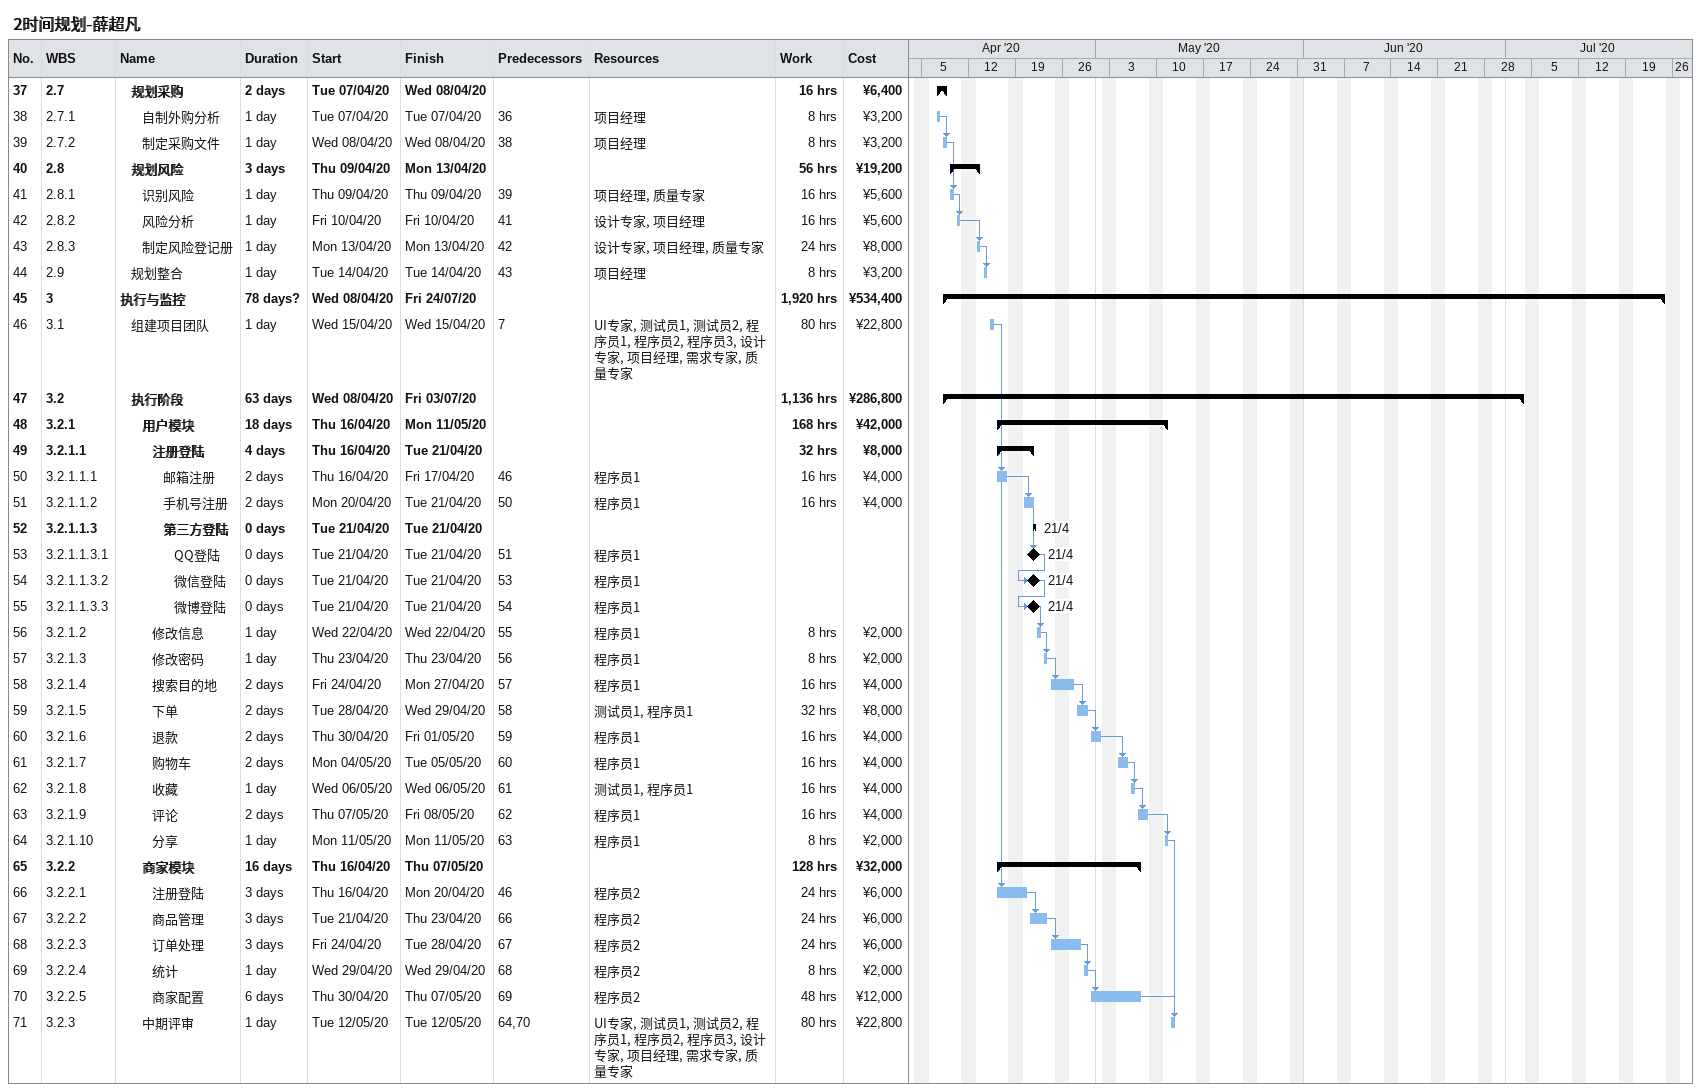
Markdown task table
2时间规划-薛超凡

| ID | WBS | Task | Duration | Start | Finish | Predecessors | Resources | Work (h) | Cost (¥) |
|---|---|---|---|---|---|---|---|---|---|
| 37 | 2.7 | **规划采购** | 2d | 2020-04-07 | 2020-04-08 |  |  | 16 | 6400 |
| 38 | 2.7.1 | 自制外购分析 | 1d | 2020-04-07 | 2020-04-07 | 36 | 项目经理 | 8 | 3200 |
| 39 | 2.7.2 | 制定采购文件 | 1d | 2020-04-08 | 2020-04-08 | 38 | 项目经理 | 8 | 3200 |
| 40 | 2.8 | **规划风险** | 3d | 2020-04-09 | 2020-04-13 |  |  | 56 | 19200 |
| 41 | 2.8.1 | 识别风险 | 1d | 2020-04-09 | 2020-04-09 | 39 | 项目经理, 质量专家 | 16 | 5600 |
| 42 | 2.8.2 | 风险分析 | 1d | 2020-04-10 | 2020-04-10 | 41 | 设计专家, 项目经理 | 16 | 5600 |
| 43 | 2.8.3 | 制定风险登记册 | 1d | 2020-04-13 | 2020-04-13 | 42 | 设计专家, 项目经理, 质量专家 | 24 | 8000 |
| 44 | 2.9 | 规划整合 | 1d | 2020-04-14 | 2020-04-14 | 43 | 项目经理 | 8 | 3200 |
| 45 | 3 | **执行与监控** | 78d? | 2020-04-08 | 2020-07-24 |  |  | 1920 | 534400 |
| 46 | 3.1 | 组建项目团队 | 1d | 2020-04-15 | 2020-04-15 | 7 | UI专家, 测试员1, 测试员2, 程序员1, 程序员2, 程序员3, 设计专家, 项目经理, 需求专家, 质量专家 | 80 | 22800 |
| 47 | 3.2 | **执行阶段** | 63d | 2020-04-08 | 2020-07-03 |  |  | 1136 | 286800 |
| 48 | 3.2.1 | **用户模块** | 18d | 2020-04-16 | 2020-05-11 |  |  | 168 | 42000 |
| 49 | 3.2.1.1 | **注册登陆** | 4d | 2020-04-16 | 2020-04-21 |  |  | 32 | 8000 |
| 50 | 3.2.1.1.1 | 邮箱注册 | 2d | 2020-04-16 | 2020-04-17 | 46 | 程序员1 | 16 | 4000 |
| 51 | 3.2.1.1.2 | 手机号注册 | 2d | 2020-04-20 | 2020-04-21 | 50 | 程序员1 | 16 | 4000 |
| 52 | 3.2.1.1.3 | **第三方登陆** | 0d | 2020-04-21 | 2020-04-21 |  |  |  |  |
| 53 | 3.2.1.1.3.1 | QQ登陆 | 0d | 2020-04-21 | 2020-04-21 | 51 | 程序员1 |  |  |
| 54 | 3.2.1.1.3.2 | 微信登陆 | 0d | 2020-04-21 | 2020-04-21 | 53 | 程序员1 |  |  |
| 55 | 3.2.1.1.3.3 | 微博登陆 | 0d | 2020-04-21 | 2020-04-21 | 54 | 程序员1 |  |  |
| 56 | 3.2.1.2 | 修改信息 | 1d | 2020-04-22 | 2020-04-22 | 55 | 程序员1 | 8 | 2000 |
| 57 | 3.2.1.3 | 修改密码 | 1d | 2020-04-23 | 2020-04-23 | 56 | 程序员1 | 8 | 2000 |
| 58 | 3.2.1.4 | 搜索目的地 | 2d | 2020-04-24 | 2020-04-27 | 57 | 程序员1 | 16 | 4000 |
| 59 | 3.2.1.5 | 下单 | 2d | 2020-04-28 | 2020-04-29 | 58 | 测试员1, 程序员1 | 32 | 8000 |
| 60 | 3.2.1.6 | 退款 | 2d | 2020-04-30 | 2020-05-01 | 59 | 程序员1 | 16 | 4000 |
| 61 | 3.2.1.7 | 购物车 | 2d | 2020-05-04 | 2020-05-05 | 60 | 程序员1 | 16 | 4000 |
| 62 | 3.2.1.8 | 收藏 | 1d | 2020-05-06 | 2020-05-06 | 61 | 测试员1, 程序员1 | 16 | 4000 |
| 63 | 3.2.1.9 | 评论 | 2d | 2020-05-07 | 2020-05-08 | 62 | 程序员1 | 16 | 4000 |
| 64 | 3.2.1.10 | 分享 | 1d | 2020-05-11 | 2020-05-11 | 63 | 程序员1 | 8 | 2000 |
| 65 | 3.2.2 | **商家模块** | 16d | 2020-04-16 | 2020-05-07 |  |  | 128 | 32000 |
| 66 | 3.2.2.1 | 注册登陆 | 3d | 2020-04-16 | 2020-04-20 | 46 | 程序员2 | 24 | 6000 |
| 67 | 3.2.2.2 | 商品管理 | 3d | 2020-04-21 | 2020-04-23 | 66 | 程序员2 | 24 | 6000 |
| 68 | 3.2.2.3 | 订单处理 | 3d | 2020-04-24 | 2020-04-28 | 67 | 程序员2 | 24 | 6000 |
| 69 | 3.2.2.4 | 统计 | 1d | 2020-04-29 | 2020-04-29 | 68 | 程序员2 | 8 | 2000 |
| 70 | 3.2.2.5 | 商家配置 | 6d | 2020-04-30 | 2020-05-07 | 69 | 程序员2 | 48 | 12000 |
| 71 | 3.2.3 | 中期评审 | 1d | 2020-05-12 | 2020-05-12 | 64, 70 | UI专家, 测试员1, 测试员2, 程序员1, 程序员2, 程序员3, 设计专家, 项目经理, 需求专家, 质量专家 | 80 | 22800 |
